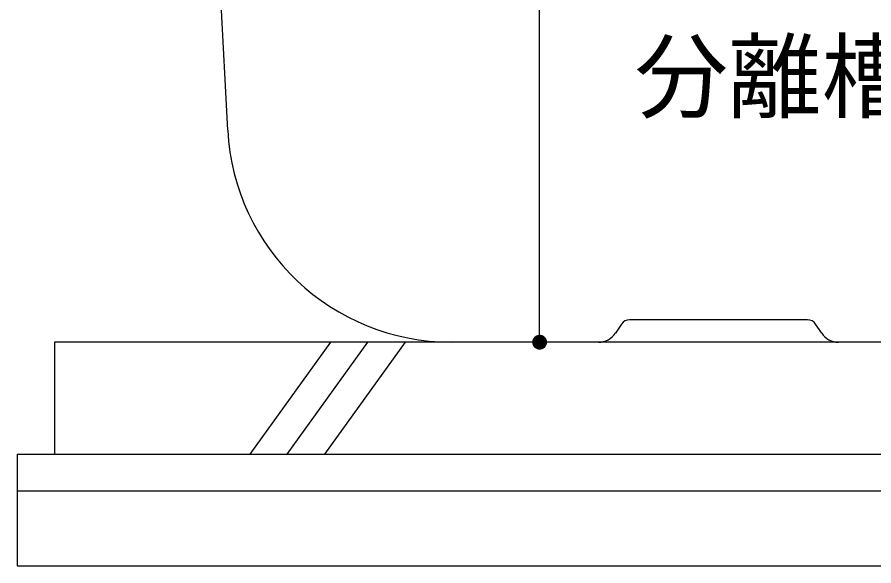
# Model space of a CAD drawing. Units: millimetres, scale not verified. Extents: x -14850 to 14850, y -10500 to 10500.
# Drawn here: x -10554 to -9406, y -5152 to -4416 of the extents above; entities that cross this region are included whole.
import ezdxf
from ezdxf.enums import TextEntityAlignment as Align

# ---------------------------------------------------------------- set-up
doc = ezdxf.new("R2010")
doc.units = ezdxf.units.MM
doc.header["$LTSCALE"] = 50
for name, color, linetype, lineweight in [('0-0_機器', 2, 'Continuous', 25), ('0-1_空気管', 3, 'Continuous', 25), ('0-3_製作', 5, 'Continuous', 25)]:
    doc.layers.add(name, color=color, linetype=linetype, lineweight=lineweight)
doc.styles.add('ＭＳ ゴシック', font='')
doc.styles.get('ＭＳ ゴシック').set_extended_font_data('MS Gothic')

msp = doc.modelspace()

# ---------------------------------------------------------------- linework, layer by layer
at = {"layer": '0-0_機器'}
for p, q in [((-10504.5, -4852.23), (-10504.5, -5002.23)), ((-6834.5, -4852.23), (-10504.5, -4852.23)), ((-10134.44, -4852.23), (-10242.69, -5002.23)), ((-10192.69, -5002.23), (-10084.44, -4852.23)), ((-10034.44, -4852.23), (-10142.69, -5002.23)), ((-10554.5, -5002.23), (-6784.5, -5002.23)), ((-6784.5, -5052.23), (-10554.5, -5052.23))]:
    msp.add_line(p, q, dxfattribs=at)
msp.add_lwpolyline([(-10554.5, -5002.23), (-10554.5, -5152.23), (-6784.5, -5152.23)], dxfattribs=at)
at = {"layer": '0-1_空気管'}
for p, q in [((-10272.23, -4567.93), (-10304.5, -3952.23)), ((-9495.2, -4822.23), (-9733.79, -4822.23)), ((-9744.61, -4828.02), (-9752.74, -4840.21)), ((-9476.26, -4840.21), (-9484.38, -4828.02)), ((-7499.97, -4852.23), (-9972.64, -4852.23))]:
    msp.add_line(p, q, dxfattribs=at)
for centre, radius, start, end in [((-9972.64, -4552.23), 300, 182.99998, 270), ((-9733.79, -4835.23), 13, 90, 146.30992), ((-9495.2, -4835.23), 13, 33.69006, 90), ((-9775.2, -4825.23), 27, 270, 326.30992), ((-9453.79, -4825.23), 27, 213.69006, 270)]:
    msp.add_arc(centre, radius, start, end, dxfattribs=at)
at = {"layer": '0-3_製作', "color": 2}
for p, q in [((-9854.24, -4852.23), (-9854.24, -3402.23)), ((-9804.24, -4852.23), (-9994.27, -4852.23))]:
    msp.add_line(p, q, dxfattribs=at)
at = {"layer": '0-3_製作'}
for points in [[(-9861.09, -4844.94), (-9854.24, -4852.23), (-9861.95, -4845.85)], [(-9860.12, -4844.14), (-9854.24, -4852.23), (-9861.09, -4844.94)], [(-9859.06, -4843.47), (-9854.24, -4852.23), (-9860.12, -4844.14)], [(-9857.92, -4842.93), (-9854.24, -4852.23), (-9859.06, -4843.47)], [(-9857.92, -4842.93), (-9854.24, -4842.23), (-9854.24, -4852.23)], [(-9856.73, -4842.54), (-9854.24, -4842.23), (-9857.92, -4842.93)], [(-9855.49, -4842.31), (-9854.24, -4842.23), (-9856.73, -4842.54)], [(-9854.24, -4842.23), (-9844.24, -4852.23), (-9854.24, -4852.23)], [(-9853.61, -4842.25), (-9844.24, -4852.23), (-9854.24, -4842.23)], [(-9852.37, -4842.41), (-9844.24, -4852.23), (-9853.61, -4842.25)], [(-9851.15, -4842.72), (-9844.24, -4852.23), (-9852.37, -4842.41)], [(-9849.98, -4843.18), (-9844.24, -4852.23), (-9851.15, -4842.72)], [(-9848.88, -4843.79), (-9844.24, -4852.23), (-9849.98, -4843.18)], [(-9847.87, -4844.52), (-9844.24, -4852.23), (-9848.88, -4843.79)], [(-9847.87, -4844.52), (-9844.32, -4850.98), (-9844.24, -4852.23)], [(-9846.95, -4845.38), (-9844.32, -4850.98), (-9847.87, -4844.52)], [(-9864.22, -4851.6), (-9854.24, -4852.23), (-9864.24, -4852.23)], [(-9864.24, -4852.23), (-9860.61, -4859.93), (-9864.16, -4853.48)], [(-9864.24, -4852.23), (-9859.6, -4860.67), (-9860.61, -4859.93)], [(-9854.24, -4852.23), (-9859.6, -4860.67), (-9864.24, -4852.23)], [(-9864.06, -4850.36), (-9854.24, -4852.23), (-9864.22, -4851.6)], [(-9864.16, -4853.48), (-9861.53, -4859.07), (-9863.93, -4854.72)], [(-9864.16, -4853.48), (-9860.61, -4859.93), (-9861.53, -4859.07)], [(-9863.75, -4849.14), (-9854.24, -4852.23), (-9864.06, -4850.36)], [(-9863.93, -4854.72), (-9862.33, -4858.11), (-9863.54, -4855.91)], [(-9863.93, -4854.72), (-9861.53, -4859.07), (-9862.33, -4858.11)], [(-9863.29, -4847.97), (-9854.24, -4852.23), (-9863.75, -4849.14)], [(-9863.54, -4855.91), (-9862.33, -4858.11), (-9863, -4857.05)], [(-9862.68, -4846.87), (-9854.24, -4852.23), (-9863.29, -4847.97)], [(-9861.95, -4845.85), (-9854.24, -4852.23), (-9862.68, -4846.87)], [(-9854.24, -4852.23), (-9858.5, -4861.28), (-9859.6, -4860.67)], [(-9854.24, -4852.23), (-9857.33, -4861.74), (-9858.5, -4861.28)], [(-9854.24, -4852.23), (-9856.11, -4862.05), (-9857.33, -4861.74)], [(-9854.24, -4852.23), (-9854.87, -4862.21), (-9856.11, -4862.05)], [(-9854.24, -4852.23), (-9854.24, -4862.23), (-9854.87, -4862.21)], [(-9854.24, -4852.23), (-9852.99, -4862.15), (-9854.24, -4862.23)], [(-9854.24, -4852.23), (-9851.75, -4861.91), (-9852.99, -4862.15)], [(-9854.24, -4852.23), (-9850.56, -4861.53), (-9851.75, -4861.91)], [(-9854.24, -4852.23), (-9849.42, -4860.99), (-9850.56, -4861.53)], [(-9844.24, -4852.23), (-9849.42, -4860.99), (-9854.24, -4852.23)], [(-9844.24, -4852.23), (-9848.36, -4860.32), (-9849.42, -4860.99)], [(-9844.24, -4852.23), (-9847.39, -4859.52), (-9848.36, -4860.32)], [(-9844.24, -4852.23), (-9846.54, -4858.6), (-9847.39, -4859.52)], [(-9846.95, -4845.38), (-9844.55, -4849.74), (-9844.32, -4850.98)], [(-9846.15, -4846.35), (-9844.55, -4849.74), (-9846.95, -4845.38)], [(-9844.24, -4852.23), (-9845.8, -4857.59), (-9846.54, -4858.6)], [(-9846.15, -4846.35), (-9844.94, -4848.55), (-9844.55, -4849.74)], [(-9845.48, -4847.41), (-9844.94, -4848.55), (-9846.15, -4846.35)], [(-9844.24, -4852.23), (-9845.19, -4856.49), (-9845.8, -4857.59)], [(-9844.24, -4852.23), (-9844.73, -4855.32), (-9845.19, -4856.49)], [(-9844.24, -4852.23), (-9844.42, -4854.1), (-9844.73, -4855.32)], [(-9844.24, -4852.23), (-9844.26, -4852.86), (-9844.42, -4854.1)]]:
    msp.add_solid(points, dxfattribs=at)

# ---------------------------------------------------------------- texts
at = {"layer": '0-1_空気管', "color": 4, "style": 'ＭＳ ゴシック'}
msp.add_text('分離槽', height=91.79, dxfattribs=at).set_placement((-9726.78, -4569.31), align=Align.BOTTOM_LEFT)

doc.saveas('drawing.dxf')
